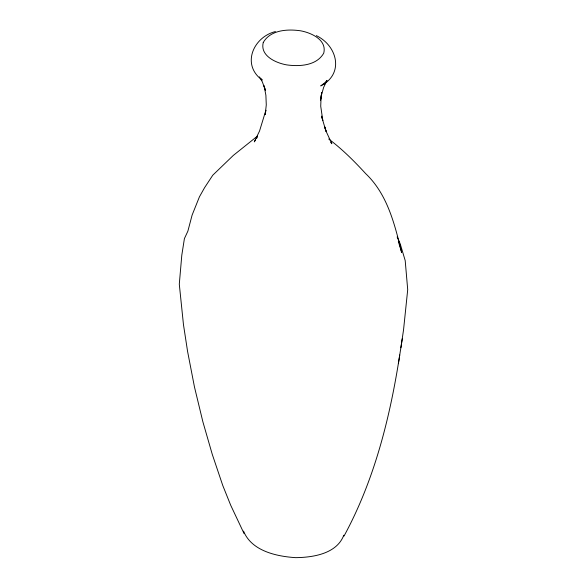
<?xml version="1.0" encoding="UTF-8"?>
<svg xmlns="http://www.w3.org/2000/svg" width="587" height="587" viewBox="0 0 587 587"><rect width="100%" height="100%" fill="white"/><g stroke="black" fill="none" stroke-linecap="round" stroke-linejoin="round"><path stroke-width="0.88" d="M400.884 347.717L403.54 329.894L407.708 289.67L405.199 260.569L400.187 243.788L397.128 236.943M343.997 536.085C374.433 480.137 390.047 417.54 399.732 354.981M343.791 535.234C336.762 553.761 313.194 557.452 295.635 557.65C276.36 556.403 251.522 550.958 243.554 531.125M398.382 363.676L402.264 338.816M326.944 80.558L323.635 87.382L321.192 96.026L321.72 92.658L320.473 100.648L321.111 96.547L320.722 106.225L322.821 120.511L321.507 116.101L326.071 131.525L324.611 126.631L326.71 132.625L331.846 143.734L330.738 142.311M255.646 139.809L254.288 141.871L259.542 131.011L265.889 110.283L265.229 114.487L266.278 104.912L265.889 95.219L264.069 85.797L265.39 90.222L262.36 81.938L259.513 76.882M256.548 138.437L257.444 137.065M326.9 80.514L324.229 84.579L326.299 81.637L320.744 85.922C344.532 73.852 337.371 45.727 316.334 35.624M257.422 136.125L233.274 155.452L212.773 175.205L204.592 187.657L199.419 196.858L192.096 215.128L187.877 231.153L184.406 238.601L181.801 255.198L179.292 284.174L183.46 324.596L187.591 351.488L194.458 386.936L202.875 421.789L212.259 454.323L222.737 485.405L230.713 505.275L244.119 533.678M275.435 31.551C253.129 37.164 241.176 64.937 262.242 80.096L261.222 78.79M328.72 139.016C342.228 149.164 354.255 161.161 365.65 173.598C387.501 194.297 394.677 224.322 401.64 252.432L398.324 241.308M263.262 42.477C259.836 55.853 276.044 63.036 286.735 64.893C299.568 66.683 316.584 65.744 323.738 53.168C327.164 39.791 310.956 32.601 300.265 30.751C287.432 28.954 270.416 29.9 263.262 42.477"/></g></svg>
